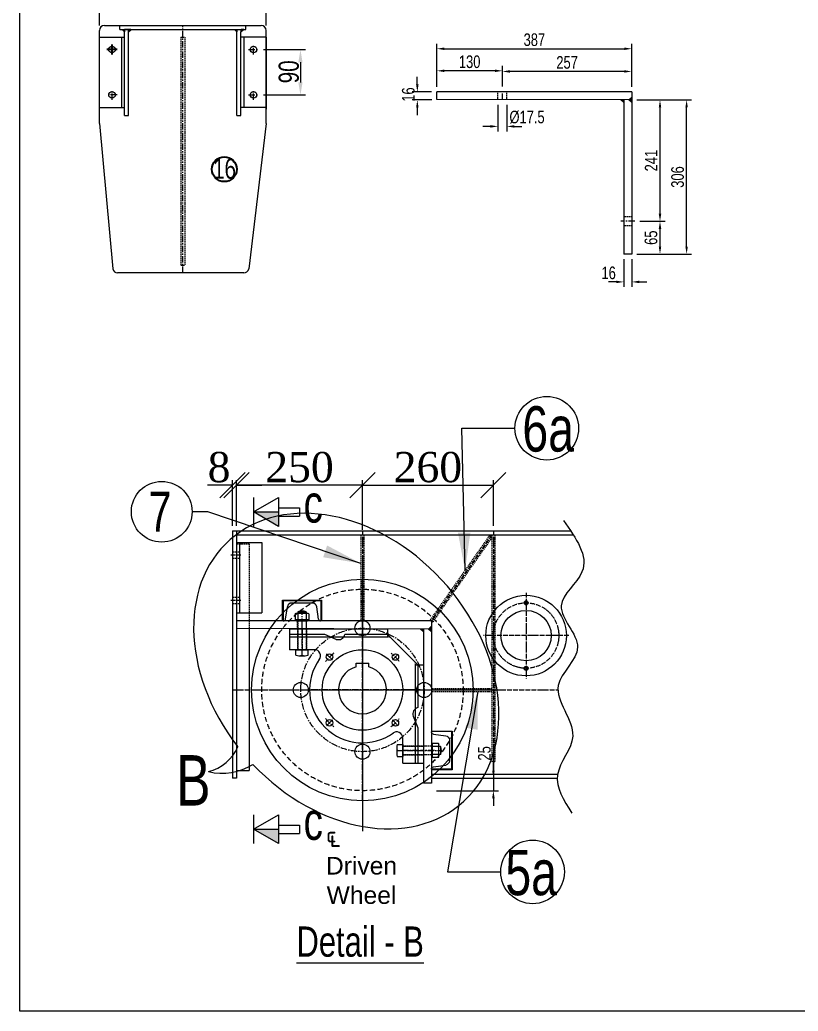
# Model space of a CAD drawing. Extents: x -1308 to 40334, y 1812 to 41869.
# Drawn here: x 19220 to 20766, y 35595 to 37563 of the extents above; entities that cross this region are included whole.
import ezdxf

# ---------------------------------------------------------------- set-up
doc = ezdxf.new("R2010")
doc.units = 0
doc.header["$LTSCALE"] = 0.4
doc.header["$MEASUREMENT"] = 0
for name, pattern in [('ACAD_ISO04W100', [30, 24, -3, 0, -3]), ('ACAD_ISO05W100', [33, 24, -3, 0, -3, 0, -3]), ('CENTER', [50.800000000000004, 31.75, -6.35, 6.35, -6.35]), ('HIDDEN', [9.524999999999999, 6.35, -3.175])]:
    doc.linetypes.add(name, pattern=pattern)
doc.layers.get('0').update_dxf_attribs({"lineweight": 20})
for name, color, linetype, lineweight in [('C.L', 3, 'CENTER', 9), ('CENTRE', 3, 'CENTER', 9), ('Dim', 7, 'Continuous', 9), ('Hidden', 2, 'HIDDEN', 13)]:
    doc.layers.add(name, color=color, linetype=linetype, lineweight=lineweight)
doc.styles.add('Rome', font='times.ttf')
doc.styles.get("Standard").update_dxf_attribs({"font": 'swisscl.ttf'})
doc.dimstyles.new('swaminathan$0', dxfattribs={"dimscale": 5, "dimtxt": 5, "dimasz": 3, "dimexe": 2, "dimexo": 2, "dimgap": 1, "dimtad": 1, "dimzin": 9, "dimdsep": 46, "dimtxsty": 'Standard', "dimcen": -2, "dimclrd": 256, "dimclre": 256, "dimclrt": 256, "dimadec": 0, "dimazin": 0, "dimtfac": 0.7, "dimtofl": 0, "dimtmove": 1, "dimatfit": 3, "dimfxl": 1, "dimtolj": 2, "dimtzin": 9, "dimlwd": -1, "dimlwe": -1, "dimarcsym": 0})
doc.dimstyles.new('swaminathan$7', dxfattribs={"dimscale": 5, "dimtxt": 5, "dimasz": 5, "dimexe": 2, "dimexo": 2, "dimgap": 3, "dimtad": 1, "dimzin": 9, "dimdsep": 46, "dimtxsty": 'Standard', "dimcen": 2, "dimclrd": 256, "dimclre": 256, "dimadec": 0, "dimazin": 0, "dimtfac": 0.7, "dimtofl": 0, "dimtmove": 1, "dimatfit": 3, "dimfxl": 1, "dimtolj": 2, "dimtzin": 9, "dimlwd": -1, "dimlwe": -1, "dimarcsym": 0})

# ---------------------------------------------------------------- blocks, each defined once
blk = doc.blocks.new('*D1178')
at = {"transparency": 16777216}
for p, q in [((19704.03521837818, 37504.11265634491), (19787.24501824305, 37504.11265634491)), ((19777.24501824305, 37479.11265634491), (19777.24501824305, 37439.1126563449)), ((19704.03521837818, 37414.1126563449), (19787.24501824305, 37414.1126563449))]:
    blk.add_line(p, q, dxfattribs=at)
for points in [[(19773.07835157638, 37479.11265634491), (19781.41168490972, 37479.11265634491), (19777.24501824305, 37504.11265634491)], [(19773.07835157638, 37439.1126563449), (19781.41168490972, 37439.1126563449), (19777.24501824305, 37414.1126563449)]]:
    blk.add_solid(points, dxfattribs=at)
at = {"transparency": 16777216, "insert": (19754.26009032661, 37460.00230089514), "char_height": 40, "attachment_point": 5, "rotation": 90}
blk.add_mtext('\\A2;90', dxfattribs=at)
blk = doc.blocks.new('*D1179')
at = {"layer": 'Dim', "transparency": 16777216}
for p, q in [((19378.03521837817, 37552.11265634489), (19378.03521837817, 37614.04738358447)), ((19709.03521837817, 37552.11265634489), (19709.03521837817, 37614.04738358447)), ((19453.03521837817, 37604.04738358447), (19634.03521837817, 37604.04738358447))]:
    blk.add_line(p, q, dxfattribs=at)
for points in [[(19453.03521837817, 37616.54738358447), (19453.03521837817, 37591.54738358447), (19378.03521837817, 37604.04738358447)], [(19634.03521837817, 37616.54738358447), (19634.03521837817, 37591.54738358447), (19709.03521837817, 37604.04738358447)]]:
    blk.add_solid(points, dxfattribs=at)
at = {"layer": 'Dim', "lineweight": -2, "transparency": 16777216, "insert": (19543.53521837817, 37639.56648956861), "char_height": 60, "attachment_point": 5, "style": 'Rome'}
blk.add_mtext('\\A2;331', dxfattribs=at)
blk = doc.blocks.new('*D1215')
at = {"transparency": 16777216}
for p, q in [((27094.2403370796, 30020.66420071805), (27094.2403370796, 30060.31284897701)), ((27351.2403370796, 30019.76233524851), (27351.2403370796, 30060.31284897701)), ((27336.2403370796, 30050.31284897701), (27109.2403370796, 30050.31284897701))]:
    blk.add_line(p, q, dxfattribs=at)
for points in [[(27109.2403370796, 30052.81284897701), (27109.2403370796, 30047.81284897701), (27094.2403370796, 30050.31284897701)], [(27336.2403370796, 30052.81284897701), (27336.2403370796, 30047.81284897701), (27351.2403370796, 30050.31284897701)]]:
    blk.add_solid(points, dxfattribs=at)
at = {"transparency": 16777216, "insert": (27222.7403370796, 30068.11592892458), "char_height": 25, "attachment_point": 5}
blk.add_mtext('\\A2;257', dxfattribs=at)
blk = doc.blocks.new('*D1216')
at = {"transparency": 16777216}
for p, q in [((26964.24033707959, 30019.76233524851), (26964.24033707959, 30061.59793543142)), ((27094.2403370796, 30020.66420071805), (27094.2403370796, 30061.59793543142)), ((27079.2403370796, 30051.59793543142), (26979.24033707959, 30051.59793543142))]:
    blk.add_line(p, q, dxfattribs=at)
for points in [[(26979.24033707959, 30054.09793543142), (26979.24033707959, 30049.09793543142), (26964.24033707959, 30051.59793543142)], [(27079.2403370796, 30054.09793543142), (27079.2403370796, 30049.09793543142), (27094.2403370796, 30051.59793543142)]]:
    blk.add_solid(points, dxfattribs=at)
at = {"transparency": 16777216, "insert": (27029.24033707959, 30069.41739807887), "char_height": 25, "attachment_point": 5}
blk.add_mtext('\\A2;130', dxfattribs=at)
blk = doc.blocks.new('*D1217')
at = {"transparency": 16777216}
for p, q in [((26925.31513973998, 30024.76233524853), (26925.31513973998, 30039.76233524853)), ((26953.40852204941, 30009.76233524853), (26915.31513973998, 30009.76233524853)), ((26954.24033707961, 29993.76233524853), (26915.31513973998, 29993.76233524853)), ((26925.31513973998, 29978.76233524853), (26925.31513973998, 29963.76233524853))]:
    blk.add_line(p, q, dxfattribs=at)
for points in [[(26922.81513973998, 30024.76233524853), (26927.81513973998, 30024.76233524853), (26925.31513973998, 30009.76233524853)], [(26922.81513973998, 29978.76233524853), (26927.81513973998, 29978.76233524853), (26925.31513973998, 29993.76233524853)]]:
    blk.add_solid(points, dxfattribs=at)
at = {"transparency": 16777216, "insert": (26907.51205979217, 30004.41908575689), "char_height": 25, "attachment_point": 5, "rotation": 90}
blk.add_mtext('\\A2;16', dxfattribs=at)
blk = doc.blocks.new('*D1218')
at = {"transparency": 16777216}
for p, q in [((27361.24033707961, 29993.76233524853), (27470.05892419741, 29993.76233524853)), ((27460.05892419741, 29702.76233524854), (27460.05892419741, 29978.76233524853)), ((27361.24033707961, 29687.76233524854), (27470.05892419741, 29687.76233524854))]:
    blk.add_line(p, q, dxfattribs=at)
for points in [[(27457.55892419741, 29978.76233524853), (27462.55892419741, 29978.76233524853), (27460.05892419741, 29993.76233524853)], [(27457.55892419741, 29702.76233524854), (27462.55892419741, 29702.76233524854), (27460.05892419741, 29687.76233524854)]]:
    blk.add_solid(points, dxfattribs=at)
at = {"transparency": 16777216, "insert": (27442.23946154991, 29840.76233524854), "char_height": 25, "attachment_point": 5, "rotation": 90}
blk.add_mtext('\\A2;306', dxfattribs=at)
blk = doc.blocks.new('*D1219')
at = {"transparency": 16777216}
for p, q in [((27361.24033707961, 29993.76233524853), (27417.2477785854, 29993.76233524853)), ((27407.2477785854, 29767.76233524853), (27407.2477785854, 29978.76233524853)), ((27367.14220254916, 29752.76233524853), (27417.2477785854, 29752.76233524853))]:
    blk.add_line(p, q, dxfattribs=at)
for points in [[(27404.7477785854, 29978.76233524853), (27409.7477785854, 29978.76233524853), (27407.2477785854, 29993.76233524853)], [(27404.7477785854, 29767.76233524853), (27409.7477785854, 29767.76233524853), (27407.2477785854, 29752.76233524853)]]:
    blk.add_solid(points, dxfattribs=at)
at = {"transparency": 16777216, "insert": (27389.69863048574, 29873.26233524853), "char_height": 25, "attachment_point": 5, "rotation": 90}
blk.add_mtext('\\A2;241', dxfattribs=at)
blk = doc.blocks.new('*D1220')
at = {"transparency": 16777216}
for p, q in [((27367.14220254916, 29752.76233524853), (27417.24777858537, 29752.76233524853)), ((27407.24777858537, 29702.76233524854), (27407.24777858537, 29737.76233524853)), ((27361.24033707961, 29687.76233524854), (27417.24777858537, 29687.76233524854))]:
    blk.add_line(p, q, dxfattribs=at)
for points in [[(27404.74777858537, 29737.76233524853), (27409.74777858537, 29737.76233524853), (27407.24777858537, 29752.76233524853)], [(27404.74777858537, 29702.76233524854), (27409.74777858537, 29702.76233524854), (27407.24777858537, 29687.76233524854)]]:
    blk.add_solid(points, dxfattribs=at)
at = {"transparency": 16777216, "insert": (27389.44469863774, 29720.26233524854), "char_height": 25, "attachment_point": 5, "rotation": 90}
blk.add_mtext('\\A2;65', dxfattribs=at)
blk = doc.blocks.new('*D1221')
at = {"transparency": 16777216}
for p, q in [((27335.2403370796, 29677.76233524854), (27335.2403370796, 29622.45853136853)), ((27351.2403370796, 29677.76233524853), (27351.2403370796, 29622.45853136853)), ((27320.2403370796, 29632.45853136853), (27305.2403370796, 29632.45853136853)), ((27366.2403370796, 29632.45853136853), (27381.2403370796, 29632.45853136853))]:
    blk.add_line(p, q, dxfattribs=at)
for points in [[(27320.2403370796, 29634.95853136853), (27320.2403370796, 29629.95853136853), (27335.2403370796, 29632.45853136853)], [(27366.2403370796, 29634.95853136853), (27366.2403370796, 29629.95853136853), (27351.2403370796, 29632.45853136853)]]:
    blk.add_solid(points, dxfattribs=at)
at = {"transparency": 16777216, "insert": (27305.2403370796, 29650.26161131611), "char_height": 25, "attachment_point": 5}
blk.add_mtext('\\A2;16', dxfattribs=at)
blk = doc.blocks.new('*D1222')
at = {"transparency": 16777216}
for p, q in [((26964.24033707959, 30019.76233524851), (26964.24033707959, 30105.3782855714)), ((26979.24033707959, 30095.3782855714), (27336.2403370796, 30095.3782855714)), ((27351.2403370796, 30019.76233524851), (27351.2403370796, 30105.3782855714))]:
    blk.add_line(p, q, dxfattribs=at)
for points in [[(26979.24033707959, 30097.8782855714), (26979.24033707959, 30092.8782855714), (26964.24033707959, 30095.3782855714)], [(27336.2403370796, 30097.8782855714), (27336.2403370796, 30092.8782855714), (27351.2403370796, 30095.3782855714)]]:
    blk.add_solid(points, dxfattribs=at)
at = {"transparency": 16777216, "insert": (27157.74033707959, 30113.19774821884), "char_height": 25, "attachment_point": 5}
blk.add_mtext('\\A2;387', dxfattribs=at)
blk = doc.blocks.new('*D1223')
at = {"transparency": 16777216}
for p, q in [((27085.49033707952, 29983.76233524851), (27085.49033707952, 29931.20733026906)), ((27102.99033707952, 29983.76233524851), (27102.99033707952, 29931.20733026906)), ((27070.49033707952, 29941.20733026906), (27055.49033707952, 29941.20733026906)), ((27117.99033707952, 29941.20733026906), (27132.99033707952, 29941.20733026906))]:
    blk.add_line(p, q, dxfattribs=at)
for points in [[(27070.49033707952, 29943.70733026906), (27070.49033707952, 29938.70733026906), (27085.49033707952, 29941.20733026906)], [(27117.99033707952, 29943.70733026906), (27117.99033707952, 29938.70733026906), (27102.99033707952, 29941.20733026906)]]:
    blk.add_solid(points, dxfattribs=at)
at = {"transparency": 16777216, "insert": (27143.18748318084, 29959.37082961375), "char_height": 25, "attachment_point": 5}
blk.add_mtext('\\A2;%%C17.5', dxfattribs=at)
blk = doc.blocks.new('400 wh 15T LT sv')
at = {"color": 0}
for p, q in [((2369.79270420596, 78.98703873020031), (2369.79270420596, 86.06128178064182)), ((2369.79270420596, 86.06128178064182), (2394.79270420596, 86.06128178064182)), ((2394.79270420596, 78.98703873020004), (2394.79270420596, 86.06128178064183))]:
    blk.add_line(p, q, dxfattribs=at)
for centre, radius in [((2382.29270420596, 33.16128178064173), 220.0000000000873), ((2382.29270420596, 155.6612817806417), 15), ((2259.79270420596, 33.16128178064173), 15), ((2504.79270420596, 33.16128178064173), 15), ((2382.29270420596, -89.3387182193583), 15)]:
    blk.add_circle(centre, radius, dxfattribs=at)
at = {"linetype": 'CENTER'}
blk.add_circle((2382.29270420596, 33.16128178064173), 122.5, dxfattribs=at)
blk.add_arc((2382.29270420596, 33.16128178064173), 47.5, 105.2575232904558, 74.74247670954307)
at = {"layer": 'C.L', "color": 0}
for p, q in [((2382.29270420596, -186.8387182194456), (2382.29270420596, 253.161281780729)), ((2162.292704205873, 33.16128178064173), (2602.292704206047, 33.16128178064173))]:
    blk.add_line(p, q, dxfattribs=at)
at = {"layer": 'Hidden', "color": 0, "ltscale": 4}
blk.add_circle((2382.29270420596, 33.16128178064173), 200, dxfattribs=at)
blk = doc.blocks.new('22218 L Block fv')
for p, q in [((-1422.745088998203, 494.8710265620526), (-1492.745088998203, 494.8710265620526)), ((-1492.745088998203, 494.8710265620528), (-1492.745088998203, 464.8710265620528)), ((-1399.612924811913, 485.3808455898268), (-1422.745088998203, 494.8710265620526)), ((-1297.745088998203, 494.8710265620526), (-1382.745088998203, 494.8710265620526)), ((-1237.745088998203, 434.8710265620526), (-1297.745088998203, 494.8710265620526)), ((-1442.727657413987, 464.8710265620527), (-1492.745088998203, 464.8710265620528)), ((-1237.745088998203, 434.8710265620526), (-1237.745088998203, 349.8710265620514)), ((-1247.235269970423, 333.0031907483424), (-1237.745088998197, 309.8710265620525)), ((-1237.745088998203, 309.871026562067), (-1237.745088998203, 239.8710265620534)), ((-1267.745088998203, 239.8710265620534), (-1267.745088998203, 289.8884581462639)), ((-1267.745088998203, 239.8710265620534), (-1237.745088998203, 239.8710265620534))]:
    blk.add_line(p, q)
for centre, radius in [((-1347.745088998203, 384.8710265620527), 80), ((-1413.152466257958, 450.2784038218072), 6.5), ((-1282.337711738447, 450.2784038218072), 6.5), ((-1413.152466257958, 319.463649302296), 6.5), ((-1282.337711738447, 319.4636493022961), 6.5)]:
    blk.add_circle(centre, radius)
for centre, radius, start, end in [((-1395.612797576668, 498.0065500810846), 13.24422258189265, 252.420544358439, 346.3054038485797), ((-1442.921961287913, 452.8690280895127), 12.00357119070312, 320.4966876382222, 90.92749715704043), ((-1347.745088998203, 384.8710265620527), 105, 144.002210166643, 305.9977898332919), ((-1442.917752463646, 452.8685188629412), 12, 319.3960007828011, 319.4481257133629), ((-1234.609565479165, 337.0033179835873), 13.24422258189265, 103.6945961514205, 197.5794556415679), ((-1279.747087470744, 289.6941542723392), 12.0035711907041, 359.0725028429594, 129.5033123617765)]:
    blk.add_arc(centre, radius, start, end)
at = {"layer": 'C.L'}
for p, q in [((-1467.745088998203, 496.36528079318), (-1467.745088998203, 461.7093340263129)), ((-1347.745088998203, 499.505862659686), (-1347.745088998203, 279.8710265620527)), ((-1347.745088998203, 485.5249813589984), (-1347.745088998203, 469.2170717651065)), ((-1407.331917243222, 444.4578548070689), (-1418.973015272695, 456.0989528365417)), ((-1288.158260753183, 444.4578548070689), (-1276.51716272371, 456.0989528365417)), ((-1233.389706995364, 384.8710265620526), (-1452.745088998203, 384.8710265620526)), ((-1448.399043795149, 384.8710265620526), (-1432.091134201257, 384.8710265620526)), ((-1247.091134201257, 384.8710265620526), (-1263.399043795149, 384.8710265620526)), ((-1407.331917243222, 325.2841983170325), (-1418.973015272695, 313.6431002875597)), ((-1288.158260753183, 325.2841983170325), (-1276.51716272371, 313.6431002875597)), ((-1347.745088998203, 284.2170717651067), (-1347.745088998203, 300.5249813589987)), ((-1235.745088998203, 264.8710265620533), (-1269.745088998203, 264.8710265620534))]:
    blk.add_line(p, q, dxfattribs=at)
for centre, start, end in [((-1340.674021186337, 377.7999587501844), 128.5683166679046, 141.4316833321009), ((-1354.816156810068, 377.7999587501844), 38.56831666789761, 51.43168333210266), ((-1340.674021186337, 391.942094373917), 218.5683166679011, 231.4316833320971), ((-1354.816156810068, 391.942094373917), 308.5683166678977, 321.4316833321028)]:
    blk.add_arc(centre, 102.5, start, end, dxfattribs=at)
at = {"layer": 'Hidden'}
for p, q in [((-1410.557669045945, 489.8710265620527), (-1492.745088998203, 489.8710265620527)), ((-1476.495088998203, 489.8710265620528), (-1476.495088998203, 464.8710265620528)), ((-1458.995088998203, 489.871026562053), (-1458.995088998203, 464.871026562053)), ((-1292.245088998203, 489.8710265620527), (-1385.161831646669, 489.8710265620527)), ((-1242.745088998203, 439.9126932287193), (-1242.745088998203, 347.4542839135815)), ((-1242.745088998203, 322.0584465143251), (-1242.745088998203, 239.8710265620534)), ((-1267.745088998203, 273.6210265620537), (-1242.745088998203, 273.6210265620537)), ((-1267.745088998203, 256.1210265620534), (-1242.745088998203, 256.1210265620537))]:
    blk.add_line(p, q, dxfattribs=at)
blk = doc.blocks.new('22218 Key fv')
for p, q in [((-1302.745088998203, 182.5564909387906), (-1497.745088998203, 182.5564909387906)), ((-1497.745088998203, 182.5564909387906), (-1497.745088998203, 166.5564909387906)), ((-1302.745088998203, 182.5564909387906), (-1302.745088998203, 166.5564909387909)), ((-1302.745088998203, 166.5564909387906), (-1497.745088998203, 166.5564909387906))]:
    blk.add_line(p, q)
at = {"layer": 'C.L'}
blk.add_line((-1472.745088998203, 184.5564909387906), (-1472.745088998203, 164.5564909387906), dxfattribs=at)
at = {"layer": 'Hidden'}
for p, q in [((-1481.495088998203, 182.5564909387906), (-1481.495088998203, 166.5564909387906)), ((-1463.995088998203, 182.5564909387906), (-1463.995088998203, 166.5564909387906))]:
    blk.add_line(p, q, dxfattribs=at)
blk = doc.blocks.new('ISMC 75')
for p, q in [((136.764621922986, 96.98034505998436), (136.764621922986, 21.98034505998436)), ((136.764621922986, 96.98034505998436), (176.764621922986, 96.98034505998436)), ((141.1646219229859, 80.1881540731413), (141.1646219229859, 38.77253604682742)), ((172.8909008773063, 92.03592907082032), (148.4816505648254, 88.60543265744465)), ((176.764621922986, 96.98034505998436), (176.764621922986, 96.4921353801574)), ((136.764621922986, 21.98034505998436), (176.764621922986, 21.98034505998436)), ((172.8909008773063, 26.9247610491484), (148.4816505648254, 30.35525746252407)), ((176.764621922986, 21.98034505998436), (176.764621922986, 22.46855473981131))]:
    blk.add_line(p, q)
for centre, radius, start, end in [((149.6646219229859, 80.1881540731413), 8.5, 98.00000000000003, 180), ((172.264621922986, 96.49213538015738), 4.5, 278, 3.702550794516992e-13), ((149.6646219229859, 38.77253604682742), 8.5, 180, 262), ((172.264621922986, 22.46855473981133), 4.5, 359.9999999999997, 82.00000000000001)]:
    blk.add_arc(centre, radius, start, end)
blk = doc.blocks.new('A$C33674D96')
blk.add_blockref('ISMC 75', (-136.764621922986, -96.98034505998436))
blk = doc.blocks.new('gfhjfgj')
at = {"color": 0}
for p, q in [((-1139.278686467034, -176.9798890176971), (-1137.859011308021, -175.9798890177044)), ((-1133.428686467043, -172.9798890177117), (-1117.428686467028, -172.9798890177117)), ((-1111.578686467037, -176.9798890176971), (-1112.998361626051, -175.9798890177044)), ((-1132.725865127533, -190.9798890177044), (-1130.528386792408, -188.9798890177117)), ((-1131.983028039351, -190.9798890177044), (-1129.785549704233, -188.9798890177117))]:
    blk.add_line(p, q, dxfattribs=at)
for p, q in [((-1139.278686467034, -176.9798890177044), (-1139.278686467034, -188.9798890177044)), ((-1112.998361626065, -175.9798890177044), (-1137.859011308021, -175.9798890177044)), ((-1133.428686467036, -175.9798890177044), (-1136.396762571894, -175.9798890177044)), ((-1133.428686467036, -172.9798890177044), (-1133.428686467036, -187.9798890177044)), ((-1117.428686467036, -175.9798890177044), (-1133.428686467036, -175.9798890177044)), ((-1117.428686467036, -172.9798890177044), (-1117.428686467036, -187.9798890177044)), ((-1114.573757621125, -175.9798890177044), (-1117.428686467036, -175.9798890177044)), ((-1111.578686467037, -176.9798890176971), (-1111.578686467037, -188.9798890177044)), ((-1111.578686467037, -188.9798890177044), (-1139.278686467034, -188.9798890177044)), ((-1136.081409158403, -188.9798890177044), (-1136.081409158403, -190.9798890177044)), ((-1136.081409158403, -190.9798890177044), (-1114.775963775668, -190.9798890177044)), ((-1133.428686467036, -181.9798890177044), (-1133.428686467036, -188.9798890177044)), ((-1117.428686467036, -181.9798890177044), (-1117.428686467036, -188.9798890177044)), ((-1114.775963775668, -188.9798890177044), (-1114.775963775668, -190.9798890177044)), ((-1137.428686467036, -258.9798890177044), (-1137.428686467036, -247.9798890177044)), ((-1137.428686467036, -247.9798890177044), (-1113.428686467036, -247.9798890177044)), ((-1113.428686467036, -258.9798890177044), (-1113.428686467036, -247.9798890177044)), ((-1131.42867912622, -259.9798890177044), (-1125.428686467036, -259.9798890177044)), ((-1125.428686467036, -259.9798890177044), (-1119.428676894597, -259.9798890177044))]:
    blk.add_line(p, q)
for centre, radius, start, end in [((-1136.353686467039, -180.7577015177012), 4.777812499997046, 52.25090048371548, 127.7490995162845), ((-1125.428686467036, -187.9798890177044), 16.99999999999945, 61.92751306412251, 118.0724869358775), ((-1125.428686467036, -208.4798890177044), 32.50000000000023, 75.74996730240164, 104.2500326975984), ((-1114.503686467033, -180.7577015177012), 4.777812499997029, 52.25090048371548, 127.7490995162845), ((-1131.428686467036, -241.4798890177044), 18.50000000000081, 251.0753555838248, 288.9246444161752), ((-1119.428686467036, -241.4798890176899), 18.50000000001558, 251.0753555838248, 288.9246444161752)]:
    blk.add_arc(centre, radius, start, end)
at = {"layer": 'CENTRE'}
blk.add_line((-1125.428686467036, -259.9798890177044), (-1125.428686467036, -170.9798890177044), dxfattribs=at)
at = {"layer": 'Hidden'}
for p, q in [((-1133.928686467036, -190.9798890177044), (-1133.928686467036, -247.9798890177044)), ((-1116.928686467036, -190.9798890177044), (-1116.928686467036, -247.9798890177044))]:
    blk.add_line(p, q, dxfattribs=at)
blk = doc.blocks.new('*D1386')
at = {"transparency": 16777216}
for p, q in [((35366.77123908445, 32629.63011016139), (35366.77123908445, 32561.50277851336)), ((35366.77123908445, 32576.50277851336), (35366.77123908445, 32591.50277851336)), ((35253.70500511288, 32561.50277851336), (35376.77123908445, 32561.50277851336)), ((35366.77123908445, 32561.50277851336), (35366.77123908445, 32536.50277851336)), ((35253.70500511288, 32536.50277851336), (35376.77123908445, 32536.50277851336)), ((35366.77123908445, 32521.50277851336), (35366.77123908445, 32506.50277851336))]:
    blk.add_line(p, q, dxfattribs=at)
for points in [[(35364.27123908445, 32576.50277851336), (35369.27123908445, 32576.50277851336), (35366.77123908445, 32561.50277851336)], [(35364.27123908445, 32521.50277851336), (35369.27123908445, 32521.50277851336), (35366.77123908445, 32536.50277851336)]]:
    blk.add_solid(points, dxfattribs=at)
at = {"transparency": 16777216, "insert": (35348.96815913688, 32610.6638585231), "char_height": 25, "attachment_point": 5, "rotation": 90}
blk.add_mtext('\\A2;25', dxfattribs=at)
blk = doc.blocks.new('Section Aerrow')
at = {"layer": 'Dim'}
blk.add_hatch(color=256, dxfattribs=at).paths.add_polyline_path([(0, -1.77635683940025e-14), (-4.129827042504321, 2.384356754696443), (-4.129827042504315, -1.4210854715202e-14)])
for p, q in [((0, -2.384356754696469), (0, 2.384356754696453)), ((-4.129827042504319, 0.6883045070840456), (-7.571349577924579, 0.6883045070840456)), ((-7.571349577924579, -0.688304507084057), (-7.571349577924579, 0.6883045070840463)), ((0, 0), (-4.129827042504319, 0)), ((-4.129827042504319, -0.6883045070840598), (-7.571349577924579, -0.6883045070840598))]:
    blk.add_line(p, q, dxfattribs=at)
blk.add_lwpolyline([(0, 0), (-4.129827042504305, -2.384356754696469), (-4.129827042504319, 2.384356754696457)], close=True, dxfattribs=at)
blk = doc.blocks.new('_Oblique')
at = {"layer": 'Dim', "color": 0, "lineweight": -2}
blk.add_line((-0.5, -0.5), (0.5, 0.5), dxfattribs=at)
blk = doc.blocks.new('*D1387')
at = {"layer": 'Dim', "transparency": 16777216}
for p, q in [((34848.69793830761, 33143.02431023736), (34798.69793830761, 33143.02431023736)), ((34848.69793830761, 33062.50277851334), (34848.69793830761, 33153.02431023736)), ((34856.69793830761, 33062.50277851334), (34856.69793830761, 33153.02431023736)), ((34856.69793830761, 33143.02431023736), (34906.69793830761, 33143.02431023736))]:
    blk.add_line(p, q, dxfattribs=at)
at = {"layer": 'Dim', "transparency": 16777216, "xscale": 50, "yscale": 50, "zscale": 50}
blk.add_blockref('_Oblique', (34848.69793830761, 33143.02431023736), dxfattribs=at)
at = {"layer": 'Dim', "transparency": 16777216, "xscale": 50, "yscale": 50, "zscale": 50, "rotation": 180}
blk.add_blockref('_Oblique', (34856.69793830761, 33143.02431023736), dxfattribs=at)
at = {"layer": 'Dim', "lineweight": -2, "transparency": 16777216, "insert": (34821.99626471542, 33178.5434162215), "char_height": 60, "attachment_point": 5, "style": 'Rome'}
blk.add_mtext('\\A2;8', dxfattribs=at)
blk = doc.blocks.new('*D1388')
at = {"layer": 'Dim', "transparency": 16777216}
for p, q in [((35106.70500511286, 33054.50277851334), (35106.70500511286, 33153.02431023736)), ((35106.70500511286, 33143.02431023736), (35366.70500511287, 33143.02431023736)), ((35366.70500511287, 33062.50277851333), (35366.70500511287, 33153.02431023736))]:
    blk.add_line(p, q, dxfattribs=at)
at = {"layer": 'Dim', "transparency": 16777216, "xscale": 50, "yscale": 50, "zscale": 50, "rotation": 180}
blk.add_blockref('_Oblique', (35106.70500511286, 33143.02431023736), dxfattribs=at)
at = {"layer": 'Dim', "transparency": 16777216, "xscale": 50, "yscale": 50, "zscale": 50}
blk.add_blockref('_Oblique', (35366.70500511287, 33143.02431023736), dxfattribs=at)
at = {"layer": 'Dim', "lineweight": -2, "transparency": 16777216, "insert": (35236.70500511286, 33178.5434162215), "char_height": 60, "attachment_point": 5, "style": 'Rome'}
blk.add_mtext('\\A2;260', dxfattribs=at)
blk = doc.blocks.new('*D1389')
at = {"layer": 'Dim', "transparency": 16777216}
for p, q in [((34856.70500511286, 33062.50277851333), (34856.70500511286, 33153.02431023736)), ((35106.70500511286, 33143.02431023736), (34856.70500511286, 33143.02431023736)), ((35106.70500511286, 33062.50277851333), (35106.70500511286, 33153.02431023736))]:
    blk.add_line(p, q, dxfattribs=at)
at = {"layer": 'Dim', "transparency": 16777216, "xscale": 50, "yscale": 50, "zscale": 50, "rotation": 180}
blk.add_blockref('_Oblique', (34856.70500511286, 33143.02431023736), dxfattribs=at)
at = {"layer": 'Dim', "transparency": 16777216, "xscale": 50, "yscale": 50, "zscale": 50}
blk.add_blockref('_Oblique', (35106.70500511286, 33143.02431023736), dxfattribs=at)
at = {"layer": 'Dim', "lineweight": -2, "transparency": 16777216, "insert": (34981.70500511286, 33178.5434162215), "char_height": 60, "attachment_point": 5, "style": 'Rome'}
blk.add_mtext('\\A2;250', dxfattribs=at)
blk = doc.blocks.new('L flat 15T')
h = blk.add_hatch(color=0)
h.dxf.hatch_style = 1
h.paths.add_polyline_path([(27335.2403370796, 29993.76233524851), (27329.24033707959, 29993.76233524851), (27335.2403370796, 29988.33910928918)])
h = blk.add_hatch(color=0)
h.dxf.hatch_style = 1
h.paths.add_polyline_path([(27351.2403370796, 29993.76233524851), (27349.70137604064, 29993.76233524851), (27347.4667944332, 29991.74990502895), (27349.70417873084, 29989.72759826163), (27351.2403370796, 29991.11103911373)])
h.paths.add_polyline_path([(27349.70137604064, 29993.76233524851), (27345.24033707961, 29993.76233524851), (27347.4667944332, 29991.74990502895)])
h.paths.add_polyline_path([(27351.2403370796, 29991.11103911373), (27349.70417873084, 29989.72759826163), (27351.2403370796, 29988.33910928919)])
h.paths.add_polyline_path([(27351.2403370796, 29999.18556120785), (27345.2403370796, 29993.76233524851), (27349.70137604064, 29993.76233524851), (27351.2403370796, 29995.14830016079)])
h.paths.add_polyline_path([(27351.2403370796, 29995.14830016079), (27349.70137604064, 29993.76233524851), (27351.2403370796, 29993.76233524851)], flags=17)
at = {"color": 0}
for p, q in [((27351.2403370796, 30009.76233524851), (26964.24033707959, 30009.76233524851)), ((26964.24033707959, 29994.7623352485), (26964.24033707959, 30009.76233524851)), ((27351.2403370796, 29993.76233524851), (26964.24033707959, 29994.7623352485)), ((27329.2403370796, 29993.7623352485), (27335.24033707961, 29988.33910928917)), ((27335.2403370796, 29993.76233524851), (27335.2403370796, 29687.76233524851)), ((27345.2403370796, 29993.76233524851), (27351.2403370796, 29999.18556120785)), ((27345.2403370796, 29993.76233524851), (27351.24033707961, 29988.33910928919)), ((27351.2403370796, 30009.76233524851), (27351.2403370796, 29687.76233524852)), ((27351.2403370796, 29687.76233524852), (27335.2403370796, 29687.76233524852))]:
    blk.add_line(p, q, dxfattribs=at)
at = {"layer": 'CENTRE'}
for p, q in [((27094.2403370796, 29993.76233524851), (27094.2403370796, 30010.66420071805)), ((27357.14220254914, 29752.76233524851), (27329.33847161006, 29752.76233524851))]:
    blk.add_line(p, q, dxfattribs=at)
at = {"layer": 'Hidden'}
for p, q in [((27085.49033707952, 29993.76233524851), (27085.49033707952, 30009.76233524851)), ((27102.99033707952, 29993.76233524851), (27102.99033707952, 30009.76233524851)), ((27351.24033707961, 29761.51233524851), (27335.24033707961, 29761.51233524851)), ((27351.2403370796, 29744.01233524851), (27335.2403370796, 29744.01233524851))]:
    blk.add_line(p, q, dxfattribs=at)
at = {"color": 0}
for base, p1, p2, picture, middle in [((27351.2403370796, 30095.3782855714), (26964.24033707959, 30009.76233524851), (27351.2403370796, 30009.76233524851), '*D1222', (27157.74033707959, 30095.3782855714)), ((26964.24033707959, 30051.59793543142), (27094.2403370796, 30010.66420071805), (26964.24033707959, 30009.76233524851), '*D1216', (27029.24033707959, 30051.59793543142)), ((27094.2403370796, 30050.31284897701), (27351.2403370796, 30009.76233524851), (27094.2403370796, 30010.66420071805), '*D1215', (27222.7403370796, 30050.31284897701)), ((27351.2403370796, 29632.45853136853), (27335.2403370796, 29687.76233524854), (27351.2403370796, 29687.76233524853), '*D1221', (27305.2403370796, 29632.45853136853))]:
    dim = blk.add_linear_dim(base=base, p1=p1, p2=p2, dimstyle='swaminathan$0', dxfattribs=at)
    dim.commit()
    dim.dimension.update_dxf_attribs({"geometry": picture, "text_midpoint": middle, "dimtype": 128})
for base, p1, p2, picture, middle in [((26925.31513973998, 29993.76233524853), (26963.4085220494, 30009.76233524851), (26964.2403370796, 29993.76233524851), '*D1217', (26925.31513973974, 30004.41908575689)), ((27460.05892419741, 29993.76233524853), (27351.2403370796, 29687.76233524853), (27351.2403370796, 29993.76233524851), '*D1218', (27460.05892419735, 29840.76233524854)), ((27407.2477785854, 29993.76233524853), (27357.14220254914, 29752.76233524851), (27351.2403370796, 29993.76233524851), '*D1219', (27407.24777858534, 29873.26233524853)), ((27407.24777858537, 29752.76233524853), (27351.2403370796, 29687.76233524853), (27357.14220254914, 29752.76233524851), '*D1220', (27407.24777858532, 29720.26233524854))]:
    dim = blk.add_linear_dim(base=base, p1=p1, p2=p2, angle=90, dimstyle='swaminathan$0', dxfattribs=at)
    dim.commit()
    dim.dimension.update_dxf_attribs({"geometry": picture, "text_midpoint": middle, "dimtype": 128})
dim = blk.add_linear_dim(base=(27102.99033707952, 29941.20733026906), p1=(27085.49033707952, 29993.76233524851), p2=(27102.99033707952, 29993.76233524851), text='%%C<>', dimstyle='swaminathan$0', dxfattribs=at)
dim.commit()
dim.dimension.update_dxf_attribs({"geometry": '*D1223', "text_midpoint": (27143.18748318084, 29941.20733026906), "dimtype": 128})
blk = doc.blocks.new('Detail B')
h = blk.add_hatch(color=0)
h.dxf.hatch_style = 1
h.paths.add_polyline_path([(35227.70500511286, 32857.50277851333), (35221.70500511286, 32857.50277851333), (35227.70500511286, 32852.079552554)])
h = blk.add_hatch(color=0)
h.dxf.hatch_style = 1
h.paths.add_polyline_path([(35243.70500511286, 32857.50277851333), (35242.1660440739, 32857.50277851333), (35239.93146246647, 32855.49034829378), (35242.1688467641, 32853.46804152646), (35243.70500511286, 32854.85148237855)])
h.paths.add_polyline_path([(35242.1660440739, 32857.50277851333), (35237.70500511287, 32857.50277851333), (35239.93146246647, 32855.49034829378)])
h.paths.add_polyline_path([(35243.70500511286, 32854.85148237855), (35242.16884676411, 32853.46804152646), (35243.70500511286, 32852.07955255402)])
h.paths.add_polyline_path([(35243.70500511286, 32862.92600447267), (35237.70500511286, 32857.50277851333), (35242.1660440739, 32857.50277851333), (35243.70500511286, 32858.88874342562)])
h.paths.add_polyline_path([(35243.70500511286, 32858.88874342562), (35242.1660440739, 32857.50277851333), (35243.70500511286, 32857.50277851333)], flags=17)
at = {"color": 0}
for p, q in [((34848.70500511286, 33052.50277851333), (34856.70500511286, 33052.50277851333)), ((34856.70500511286, 33052.50277851333), (35520.14572278881, 33052.50277851333)), ((34856.70500511286, 33044.50277851334), (35525.39337072587, 33044.50277851334)), ((34948.20500511286, 32873.52934009211), (34948.20500511286, 32914.50277851334)), ((34948.20500511286, 32914.50277851334), (35025.20500511286, 32914.50277851334)), ((35025.20500511286, 32914.50277851333), (35025.20500511286, 32873.50277851334)), ((35243.70500511286, 32873.50277851334), (34856.70500511286, 32873.50277851334)), ((34856.70500511286, 32873.50277851334), (34856.70500511286, 32858.50277851333)), ((35243.70500511286, 32873.50277851334), (35243.70500511286, 32551.50277851335)), ((35243.70500511286, 32857.50277851334), (34856.70500511286, 32858.50277851333)), ((35221.70500511286, 32857.50277851333), (35227.70500511288, 32852.079552554)), ((35227.70500511286, 32857.50277851334), (35227.70500511286, 32551.50277851334)), ((35237.70500511286, 32857.50277851333), (35243.70500511286, 32862.92600447267)), ((35237.70500511286, 32857.50277851334), (35243.70500511288, 32852.07955255402)), ((35243.70500511287, 32655.00277851334), (35284.70500511288, 32655.00277851333)), ((35284.70500511288, 32655.00277851333), (35284.70500511287, 32578.00277851335)), ((35284.70500511287, 32578.00277851335), (35243.70500511287, 32578.00277851335)), ((35243.70500511286, 32569.50277851332), (35494.26208105839, 32569.50277851332)), ((35243.70500511286, 32561.50277851335), (35493.43162851164, 32561.50277851335)), ((35243.70500511286, 32551.50277851335), (35227.70500511286, 32551.50277851335))]:
    blk.add_line(p, q, dxfattribs=at)
at = {"color": 7, "true_color": 0xffffff}
blk.add_line((35106.70500511286, 32971.50277851333), (35106.70500511286, 32481.50277851332), dxfattribs=at)
blk.add_line((35106.70500511286, 32971.50277851333), (35106.70500511286, 32481.50277851332), dxfattribs=at)
at = {"color": 0}
for centre, radius in [((35431.70500511289, 32844.50277851334), 80), ((35431.70500511289, 32909.50277851334), 4), ((35431.70500511289, 32909.50277851334), 3), ((35431.70500511289, 32844.50277851334), 50), ((35431.70500511289, 32779.50277851334), 4), ((35431.70500511289, 32779.50277851334), 3)]:
    blk.add_circle(centre, radius, dxfattribs=at)
for centre, radius, start, end in [((34778.99527422023, 32659.70009450608), 88.1609445049672, 284.4573728114589, 335.6912631677141), ((34827.70897020645, 32688.10567386451), 116.8664730113867, 256.7915099493669, 301.7327538451653)]:
    blk.add_arc(centre, radius, start, end, dxfattribs=at)
blk.add_ellipse((35074.61386821714, 32774.03108755301), major_axis=(231.3402820793417, -260.3539513149844), ratio=0.7521745528972226, start_param=4.756507215416329, end_param=10.90819112793982, dxfattribs=at)
blk.add_spline([(35505.8646976473, 33072.94350480072), (35542.64438387183, 32971.00658551695), (35501.52267695912, 32903.5173867019), (35533.83258953339, 32821.35658812961), (35495.64814740016, 32745.53473980139), (35524.25182099313, 32644.9891611626), (35493.99479432202, 32567.94350480072), (35522.70127742903, 32492.24404650568)], degree=3, dxfattribs=at)
at = {"layer": 'CENTRE', "color": 0, "linetype": 'ACAD_ISO04W100', "lineweight": -2}
for p, q in [((35106.70500511286, 33052.50277851333), (35106.70500511288, 32456.50277851324)), ((35363.70500511288, 33044.50277851333), (35243.70500511286, 32873.50277851334)), ((35366.70500511287, 33052.50277851333), (35366.70500511288, 32586.50277851333)), ((34845.20500511286, 33004.50277851333), (34865.20500511286, 33004.50277851333)), ((35106.70500511286, 32996.50277851342), (35106.70500511286, 32456.50277851324)), ((35431.70500511289, 32929.50277851334), (35431.70500511289, 32759.50277851334)), ((34845.20500511286, 32914.50277851333), (34865.20500511286, 32914.50277851333)), ((35516.70500511289, 32844.50277851334), (35346.70500511289, 32844.50277851334)), ((34848.70500511286, 32736.50277851334), (35366.70500511287, 32736.50277851334)), ((35243.70500511286, 32736.50277851334), (35366.70500511287, 32736.50277851334)), ((35369.70500511288, 32736.50277851334), (35494.99979247303, 32736.50277851334)), ((35369.70500511288, 32736.50277851334), (35401.70500511287, 32736.50277851334))]:
    blk.add_line(p, q, dxfattribs=at)
at = {"layer": 'CENTRE'}
for p, q in [((34986.70500511286, 32857.50277851334), (34986.70500511286, 32874.40464398288)), ((35249.6068705824, 32616.50277851334), (35221.80313964332, 32616.50277851334))]:
    blk.add_line(p, q, dxfattribs=at)
at = {"layer": 'CENTRE', "color": 0, "linetype": 'ACAD_ISO04W100', "lineweight": -2}
blk.add_circle((35431.70500511289, 32844.50277851334), 65, dxfattribs=at)
at = {"layer": 'Dim', "lineweight": -2}
for p, q in [((34848.70500511286, 33052.50277851333), (34848.70500511286, 32561.50277851335)), ((34856.70500511286, 33052.50277851333), (34856.70500511286, 32858.50277851333)), ((34856.70500511286, 33052.50277851333), (34856.70500511286, 32561.50277851335)), ((34856.70500818882, 33029.50277851333), (34906.70500818882, 33029.50277851333)), ((34862.70500818882, 33029.50277851333), (34862.70500818882, 32889.50277851333)), ((34906.70500818882, 33029.50277851333), (34906.70500818882, 32889.50277851333)), ((34856.70500818882, 32889.50277851333), (34906.70500818882, 32889.50277851333)), ((34881.70500511285, 32857.50277851334), (34881.70500511285, 32576.50277851336)), ((34856.70500511286, 32576.50277851336), (34881.70500511286, 32576.50277851336)), ((34856.70500511286, 32561.50277851335), (34848.70500511286, 32561.50277851335))]:
    blk.add_line(p, q, dxfattribs=at)
at = {"layer": 'Dim', "color": 0, "lineweight": -2}
for centre in [(35472.78990152125, 33256.10781677536), (35444.59028880129, 32375.31053582671)]:
    blk.add_circle(centre, 63.15207537683136, dxfattribs=at)
at = {"layer": 'Dim', "lineweight": -2}
blk.add_circle((34708.09806733704, 33090.32169978091), 60.27219692808649, dxfattribs=at)
at = {"layer": 'Hidden', "color": 0}
for p, q in [((35103.70500511288, 33044.50277851334), (35103.70500511288, 32873.50277851334)), ((35109.70500511288, 33044.50277851334), (35109.70500511288, 32873.50277851334)), ((35363.70500511288, 33044.50277851333), (35363.70500511288, 32594.50277851333)), ((35369.70500511288, 33044.50277851333), (35369.70500511288, 32594.50277851333)), ((35358.7936649581, 33042.72672590036), (35241.24933503548, 32875.22605576064)), ((35363.70500511288, 33039.28017140576), (35246.16067519024, 32871.77950126605)), ((35363.70500511288, 33039.28017140576), (35358.7936649581, 33042.72672590036)), ((35241.24933503548, 32875.22605576064), (35246.16067519024, 32871.77950126605)), ((35243.70500511286, 32739.50277851334), (35363.70500511288, 32739.50277851334)), ((35243.70500511286, 32733.50277851334), (35363.70500511288, 32733.50277851334)), ((35363.70500511288, 32594.50277851333), (35369.70500511288, 32594.50277851333))]:
    blk.add_line(p, q, dxfattribs=at)
at = {"layer": 'Hidden'}
for p, q in [((34856.70500511286, 33026.50277851334), (34881.70500511285, 33026.50277851333)), ((34856.70500511286, 33026.50277851334), (34881.70500511285, 33026.50277851333)), ((34881.70500511285, 33026.50277851333), (34881.70500511285, 32857.50277851334)), ((34848.70500511286, 33011.00277851333), (34862.70500818882, 33011.00277851333)), ((34848.70500511286, 32998.00277851333), (34862.70500818882, 32998.00277851333)), ((34848.70500511286, 32921.00277851333), (34862.70500818882, 32921.00277851333)), ((34848.70500511286, 32908.00277851333), (34862.70500818882, 32908.00277851333)), ((34977.95500511279, 32857.50277851334), (34977.95500511279, 32873.50277851334)), ((34995.45500511279, 32857.50277851334), (34995.45500511279, 32873.50277851334)), ((35243.70500511287, 32625.25277851333), (35227.70500511287, 32625.25277851333)), ((35243.70500511286, 32607.75277851333), (35227.70500511286, 32607.75277851333))]:
    blk.add_line(p, q, dxfattribs=at)
at = {"linetype": 'ACAD_ISO05W100'}
blk.add_blockref('400 wh 15T LT sv', (32724.4123009069, 32703.3414967327), dxfattribs=at)
at = {"color": 7, "true_color": 0xffffff, "rotation": 270}
blk.add_blockref('A$C33674D96', (35024.20500511286, 32913.50277851334), dxfattribs=at)
at = {"linetype": 'Continuous'}
blk.add_blockref('gfhjfgj', (36112.1336915799, 33064.48266753105), dxfattribs=at)
for name, p in [('22218 Key fv', (36459.45009411106, 32674.94628757455)), ('22218 L Block fv', (36454.45009411106, 32351.63175195128))]:
    blk.add_blockref(name, p)
at = {"rotation": 90}
blk.add_blockref('22218 Key fv', (35394.26149605165, 34089.24786751154), dxfattribs=at)
at = {"color": 7, "true_color": 0xffffff, "xscale": -1, "rotation": 359.999999999996}
blk.add_blockref('A$C33674D96', (35283.70500511449, 32654.00277851334), dxfattribs=at)
at = {"linetype": 'Continuous', "rotation": 270}
blk.add_blockref('gfhjfgj', (35434.68489413057, 31491.0740920463), dxfattribs=at)
at = {"layer": 'Dim', "lineweight": -2, "xscale": 12, "yscale": 12, "zscale": 12, "rotation": 180}
for p in [(34890.6427783533, 33089.86706817543), (34890.6427783533, 32459.99966010198)]:
    blk.add_blockref('Section Aerrow', p, dxfattribs=at)
at = {"lineweight": -2}
blk.add_text('%%UDetail - B', height=60, dxfattribs=at).set_placement((34975.69831801284, 32206.9440103262))
at = {"layer": 'Dim', "color": 0, "linetype": 'ByBlock', "lineweight": -2, "char_height": 90, "attachment_point": 5}
for s, insert in [('6a', (35475.59348501654, 33254.18743040859)), ('5a', (35441.78670530599, 32373.39014945995))]:
    blk.add_mtext(s, dxfattribs=dict(at, insert=insert))
at = {"layer": 'Dim', "lineweight": -2, "attachment_point": 5}
for s, insert, char_height in [('7', (34704.79942527391, 33090.48477509697), 80), ('c', (35008.99471643554, 33105.79310741392), 75), ('B', (34770.91605889863, 32557.08303022885), 100), ('c', (35008.99471643554, 32475.92569934047), 75), ('\\pxql;{\\fISOCPEUR|b0|i0|c0|p34;℄\\P\\pqc;\\fSwis721 LtEx BT|b0|i0|c0|p34;Driven\\PWheel}', (35104.87134699657, 32387.37925331834), 35)]:
    blk.add_mtext(s, dxfattribs=dict(at, insert=insert, char_height=char_height))
at = {"color": 0}
dim = blk.add_linear_dim(base=(35366.77123908445, 32536.50277851336), p1=(35243.70500511286, 32561.50277851335), p2=(35243.70500511286, 32536.50277851335), angle=90, dimstyle='swaminathan$0', dxfattribs=at)
dim.commit()
dim.dimension.update_dxf_attribs({"geometry": '*D1386', "text_midpoint": (35366.77123908431, 32610.6638585231), "dimtype": 128})
at = {"layer": 'Dim', "lineweight": -2}
dim = blk.add_linear_dim(base=(34856.69793830761, 33143.02431023736), p1=(34848.69793830761, 33052.50277851334), p2=(34856.69793830761, 33052.50277851334), dimstyle='swaminathan$0', override={"dimtxt": 12, "dimasz": 10, "dimtxsty": 'Rome', "dimblk1": 'Oblique', "dimblk2": 'Oblique', "dimsah": 1}, dxfattribs=at)
dim.commit()
dim.dimension.update_dxf_attribs({"geometry": '*D1387', "text_midpoint": (34821.99626471542, 33143.02431023736), "dimtype": 128})
for base, p1, p2, picture, middle in [((34856.70500511286, 33143.02431023736), (35106.70500511286, 33052.50277851333), (34856.70500511286, 33052.50277851333), '*D1389', (34981.70500511286, 33178.5434162215)), ((35366.70500511287, 33143.02431023736), (35106.70500511286, 33044.50277851334), (35366.70500511287, 33052.50277851333), '*D1388', (35236.70500511286, 33178.5434162215))]:
    dim = blk.add_linear_dim(base=base, p1=p1, p2=p2, dimstyle='swaminathan$0', override={"dimtxt": 12, "dimasz": 10, "dimtxsty": 'Rome', "dimblk1": 'Oblique', "dimblk2": 'Oblique', "dimsah": 1}, dxfattribs=at)
    dim.commit()
    dim.dimension.update_dxf_attribs({"geometry": picture, "text_midpoint": middle})
at = {"lineweight": -2}
for points in [[(35310.4158762006, 32973.78837692093), (35304.00204992273, 33256.02592714033), (35409.63782614442, 33256.10781677536)], [(35103.70500511288, 32987.65184620176), (34799.4147873855, 33090.32169978091), (34768.37026426513, 33090.32169978091)], [(35335.68813621519, 32733.50277851334), (35275.80243720277, 32375.2286461917), (35381.43821342445, 32375.31053582671)]]:
    blk.add_leader(points, dimstyle='swaminathan$7', override={"dimasz": 15, "dimtad": 0}, dxfattribs=at)

msp = doc.modelspace()

# ---------------------------------------------------------------- hatches: boundary and pattern name
for points in [[(19428.03521837817, 37544.11265634489), (19423.03521837817, 37544.11265634489), (19428.03521837817, 37539.11265634489)], [(19428.03521837817, 37544.11265634489), (19423.03521837817, 37544.11265634489), (19428.03521837817, 37539.11265634489)], [(19436.03521837817, 37544.11265634489), (19441.03521837817, 37544.11265634489), (19436.03521837817, 37539.11265634489)], [(19651.03521837817, 37544.11265634489), (19646.03521837817, 37544.11265634489), (19651.03521837817, 37539.11265634489)], [(19651.03521837817, 37544.11265634489), (19646.03521837817, 37544.11265634489), (19651.03521837817, 37539.11265634489)], [(19659.03521837817, 37544.11265634489), (19664.03521837817, 37544.11265634489), (19659.03521837817, 37539.11265634489)]]:
    msp.add_hatch(color=256).paths.add_polyline_path(points)

# ---------------------------------------------------------------- linework, layer by layer
for p, q in [((19388.03521837817, 37552.11265634489), (19699.03521837817, 37552.11265634489)), ((19418.53521837817, 37552.11265634489), (19668.53521837818, 37552.11265634489)), ((19418.53521837817, 37544.11265634489), (19418.53521837817, 37552.11265634489)), ((19668.53521837817, 37544.11265634489), (19668.53521837817, 37552.11265634489)), ((19378.03521837817, 37357.11265634489), (19378.03521837817, 37542.11265634489)), ((19418.53521837817, 37544.11265634489), (19668.53521837818, 37544.11265634489)), ((19422.53521837817, 37544.11265634489), (19427.53521837817, 37544.11265634489)), ((19422.53521837817, 37544.11265634489), (19427.53521837817, 37544.11265634489)), ((19428.03521837817, 37539.11265634489), (19423.03521837817, 37544.11265634489)), ((19428.03521837817, 37539.11265634489), (19423.03521837817, 37544.11265634489)), ((19427.53521837817, 37544.11265634489), (19435.53521837817, 37544.11265634489)), ((19438.03521837817, 37544.11265634489), (19428.03521837817, 37544.11265634489)), ((19428.03521837817, 37544.11265634489), (19428.03521837817, 37539.11265634489)), ((19428.03521837817, 37373.11265634489), (19428.03521837817, 37544.11265634489)), ((19428.03521837817, 37544.11265634489), (19428.03521837817, 37539.11265634489)), ((19440.53521837817, 37544.11265634489), (19435.53521837817, 37544.11265634489)), ((19436.03521837817, 37373.11265634489), (19436.03521837817, 37544.11265634489)), ((19436.03521837817, 37544.11265634489), (19436.03521837817, 37539.11265634489)), ((19436.03521837817, 37539.11265634489), (19441.03521837817, 37544.11265634489)), ((19651.03521837817, 37539.11265634489), (19646.03521837817, 37544.11265634489)), ((19651.03521837817, 37539.11265634489), (19646.03521837817, 37544.11265634489)), ((19646.53521837817, 37544.11265634489), (19651.53521837817, 37544.11265634489)), ((19646.53521837817, 37544.11265634489), (19651.53521837817, 37544.11265634489)), ((19651.03521837817, 37544.11265634489), (19651.03521837817, 37539.11265634489)), ((19651.03521837817, 37544.11265634489), (19651.03521837817, 37539.11265634489)), ((19651.03521837817, 37373.11265634489), (19651.03521837817, 37539.11265634489)), ((19659.03521837817, 37544.11265634489), (19659.03521837817, 37539.11265634489)), ((19659.03521837817, 37539.11265634489), (19664.03521837817, 37544.11265634489)), ((19659.03521837817, 37373.11265634489), (19659.03521837817, 37539.11265634489)), ((19664.53521837817, 37544.11265634489), (19659.53521837817, 37544.11265634489)), ((19709.03521837817, 37357.11265634489), (19709.03521837817, 37542.11265634489)), ((19378.03521837817, 37529.11265634489), (19428.03521837817, 37529.11265634489)), ((19422.03521837817, 37529.11265634489), (19422.03521837818, 37389.11265634489)), ((19709.03521837817, 37529.11265634489), (19659.03521837817, 37529.11265634489)), ((19665.03521837817, 37529.11265634489), (19665.03521837817, 37389.11265634489)), ((19709.03521837817, 37529.11265634489), (19709.03521837817, 37385.85237829853)), ((19378.03521837817, 37389.11265634489), (19428.03521837817, 37389.11265634489)), ((19709.03521837817, 37389.11265634489), (19659.03521837817, 37389.11265634489)), ((19378.03521837817, 37357.11265634489), (19404.53521837817, 37068.62429789449)), ((19428.03521837817, 37373.11265634489), (19436.03521837818, 37373.11265634489)), ((19651.03521837817, 37373.11265634489), (19659.03521837817, 37373.11265634489)), ((19709.03521837817, 37357.11265634489), (19674.53521837817, 37068.62429789449)), ((19664.84976164025, 37061.11265634491), (19414.2206751161, 37061.11265634493))]:
    msp.add_line(p, q)
at = {"color": 0}
msp.add_lwpolyline([(19219.96448640208, 39729.22247896536), (22421.96973299273, 39729.22247896536), (22421.96973299273, 35595.14987249743), (19219.96448640208, 35595.14987249743)], close=True, dxfattribs=at)
for centre in [(19403.03521837817, 37504.11265634489), (19403.03521837817, 37504.11265634489), (19684.03521837817, 37504.11265634489), (19403.03521837817, 37414.11265634489), (19684.03521837817, 37414.11265634489)]:
    msp.add_circle(centre, 6.5)
for centre, start, end in [((19388.03521837817, 37542.11265634489), 90, 180), ((19699.03521837817, 37542.11265634489), 0, 90), ((19414.2206751161, 37071.11265634491), 194.4086341912037, 270), ((19664.84976164025, 37071.11265634491), 270, 345.5913658087964)]:
    msp.add_arc(centre, 10, start, end)
at = {"layer": 'C.L', "color": 0}
for p, q in [((19543.53521837817, 37061.11265634492), (19543.53521837817, 37552.11265634489)), ((19403.03521837817, 37494.11265634489), (19403.03521837817, 37514.11265634489)), ((19684.03521837817, 37494.11265634489), (19684.03521837817, 37514.11265634489)), ((19413.03521837817, 37504.11265634489), (19393.03521837817, 37504.11265634489)), ((19674.03521837817, 37504.11265634489), (19694.03521837817, 37504.11265634489)), ((19413.03521837817, 37414.11265634489), (19393.03521837817, 37414.11265634489)), ((19403.03521837817, 37404.11265634489), (19403.03521837817, 37424.11265634489)), ((19674.03521837817, 37414.11265634489), (19694.03521837817, 37414.11265634489)), ((19684.03521837817, 37404.11265634489), (19684.03521837817, 37424.11265634489))]:
    msp.add_line(p, q, dxfattribs=at)
at = {"layer": 'CENTRE', "color": 0, "linetype": 'ACAD_ISO04W100', "lineweight": -2}
for p, q in [((19403.03521837817, 37494.11265634489), (19403.03521837817, 37514.11265634489)), ((19413.03521837817, 37504.11265634489), (19393.03521837817, 37504.11265634489))]:
    msp.add_line(p, q, dxfattribs=at)
at = {"layer": 'Dim', "lineweight": -2}
msp.add_circle((19626.11568549677, 37266.67822986896), 24.69701683196581, dxfattribs=at)
at = {"layer": 'Hidden', "color": 0}
for p, q in [((19539.53521837817, 37529.11265634489), (19539.53521837817, 37076.11265634493)), ((19539.53521837817, 37529.11265634489), (19547.53521837817, 37529.11265634489)), ((19547.53521837817, 37529.11265634489), (19547.53521837817, 37076.11265634493)), ((19539.53521837817, 37076.11265634493), (19547.53521837817, 37076.11265634493))]:
    msp.add_line(p, q, dxfattribs=at)

# ---------------------------------------------------------------- block references
at = {"color": 0}
for name, p in [('L flat 15T', (-6915.960350221627, 7410.447922922151)), ('Detail B', (-15206.34805888061, 3496.326535193431))]:
    msp.add_blockref(name, p, dxfattribs=at)

# ---------------------------------------------------------------- texts
at = {"layer": 'Dim', "lineweight": -2, "insert": (19626.50677113019, 37267.45756284213), "char_height": 40, "attachment_point": 5}
msp.add_mtext('16', dxfattribs=at)

# ---------------------------------------------------------------- dimensions: what is measured, and where the dimension line sits
at = {"color": 0}
dim = msp.add_linear_dim(base=(19777.24501824305, 37414.1126563449), p1=(19694.03521837817, 37504.11265634489), p2=(19694.03521837817, 37414.11265634489), angle=90, dimstyle='swaminathan$0', override={"dimtxt": 8, "dimasz": 5, "dimgap": 0.5}, dxfattribs=at)
dim.commit()
dim.dimension.update_dxf_attribs({"geometry": '*D1178', "text_midpoint": (19777.24501824273, 37460.00230089514), "dimtype": 160})
at = {"layer": 'Dim', "lineweight": -2}
dim = msp.add_linear_dim(base=(19709.03521837817, 37604.04738358447), p1=(19378.03521837817, 37542.11265634489), p2=(19709.03521837817, 37542.11265634489), dimstyle='swaminathan$0', override={"dimtxt": 12, "dimasz": 15, "dimtxsty": 'Rome', "dimsah": 1}, dxfattribs=at)
dim.commit()
dim.dimension.update_dxf_attribs({"geometry": '*D1179', "text_midpoint": (19543.53521837817, 37604.04738358447), "dimtype": 160})

doc.saveas('drawing.dxf')
